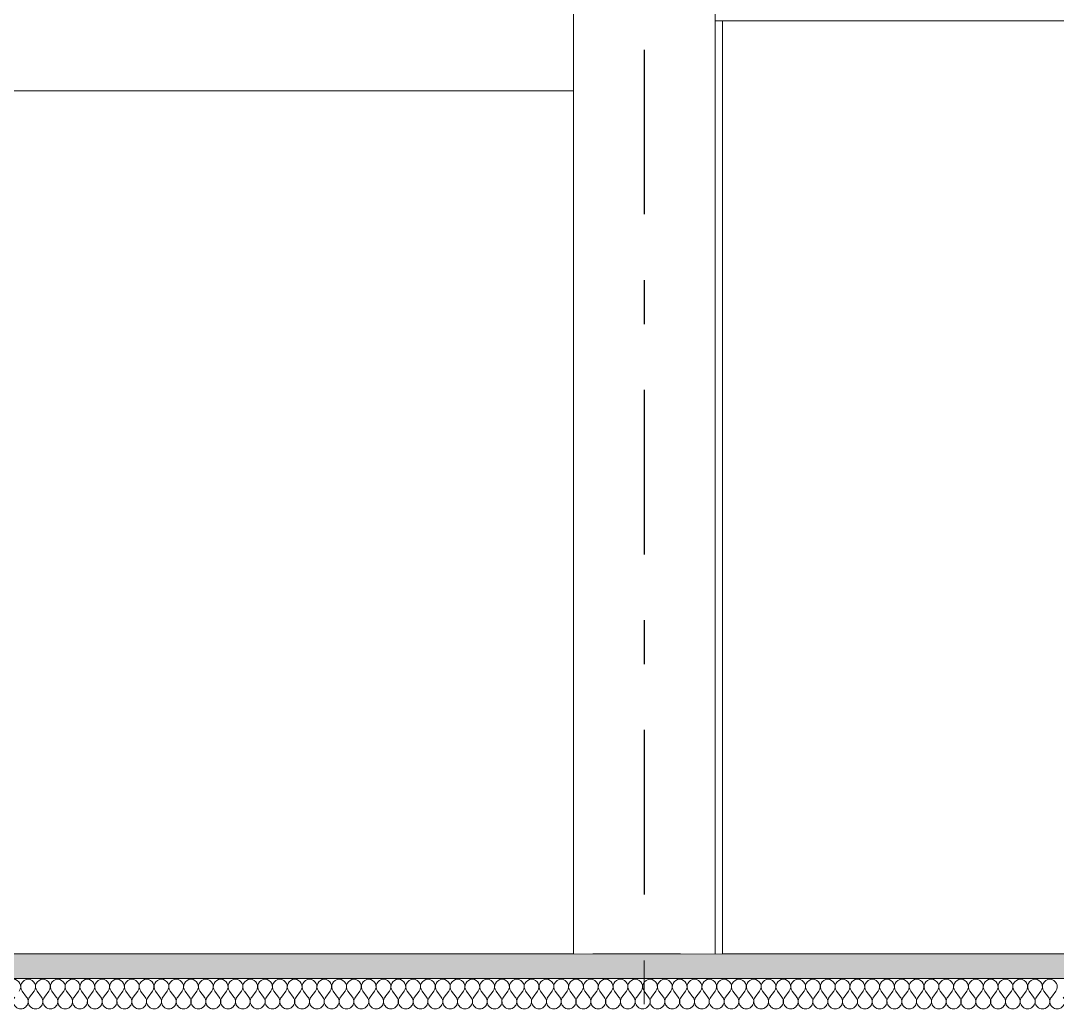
# Model space of a CAD drawing. Header units: millimetres. Extents: x -48147 to 1468943, y -496296 to 18123.
# Drawn here: x 1401317 to 1404650, y -491474 to -488296 of the extents above; entities that cross this region are included whole.
import ezdxf
from ezdxf.enums import TextEntityAlignment as Align

# ---------------------------------------------------------------- set-up
doc = ezdxf.new("R2010")
doc.units = ezdxf.units.MM
doc.header["$MEASUREMENT"] = 0
for name, pattern in [('Dashed', [2822.222233, 1411.111116, -1411.111116]), ('Double Dashed', [1093.611073, 529.166651, -211.666656, 141.111112, -211.666656]), ('Wipeout_Contour', [1000, 0, -1000])]:
    doc.linetypes.add(name, pattern=pattern)
for name, color, linetype, lineweight, true_color in [('0_Pen_No__105', 7, 'Continuous', 15, 0xa6a6a6), ('New_A-15-MG_Structural_Grid_Phase_2_Pen_No__222', 7, 'Continuous', 13, 0x65af33), ('New_A-20-M_Floor_Slab_Pen_No__107', 7, 'Continuous', 15, 0xa6a6a6), ('New_A-20-M_Floor_Slab_Pen_No__109', 7, 'Continuous', 15, 0xa6a6a6), ('New_A-20-M_Floor_Slab_Pen_No__162', 7, 'Continuous', 0, 0xe47200)]:
    doc.layers.add(name, color=color, linetype=linetype, lineweight=lineweight, true_color=true_color)
for name, color, linetype in [('A-25-M_Wall_Int', 7, 'Continuous'), ('New_A-15-MG_Structural_Grid_Phase_2', 7, 'Continuous'), ('New_A-20-M_Floor_Slab', 7, 'Continuous'), ('New_A-25-M_Wall_Int', 7, 'Continuous'), ('S-280-M_COLUMN.IFC Import', 7, 'Continuous')]:
    doc.layers.add(name, color=color, linetype=linetype)
for name, color, linetype, lineweight in [('A-25-M_Wall_Int_Pen_No__87', 8, 'Continuous', 20), ('New_A-20-M_Floor_Slab_Pen_No__1', 7, 'Continuous', 13), ('New_A-25-M_Wall_Int_Pen_No__87', 8, 'Continuous', 20), ('S-280-M_COLUMN.IFC Import_Pen_No__88', 8, 'Continuous', 20)]:
    doc.layers.add(name, color=color, linetype=linetype, lineweight=lineweight)
doc.styles.add('GENERATED_STYLE_2', font='')
doc.styles.get('GENERATED_STYLE_2').set_extended_font_data('Swis721 BT')

# ---------------------------------------------------------------- blocks, each defined once
blk = doc.blocks.new('Section Elem_220_1', base_point=(1411454.5, -491295.5))
at = {"color": 254, "linetype": 'Wipeout_Contour', "lineweight": 0, "ltscale": 42978952.55593494}
blk.add_wipeout([(1398154, -491295.5), (1398284.3, -491295.5), (1398280.7, -491295.3), (1398277.2, -491294.6), (1398273.8, -491293.4), (1398270.5, -491291.8), (1398267.5, -491289.8), (1398264.8, -491287.5), (1398262.5, -491284.8), (1398260.5, -491281.8), (1398258.9, -491278.5), (1398257.7, -491275.1), (1398257, -491271.6), (1398256.8, -491268), (1398257, -491264.4), (1398257.7, -491260.9), (1398258.9, -491257.5), (1398260.5, -491254.3), (1398262.5, -491251.3), (1398264.8, -491248.6), (1398267.5, -491246.2), (1398270.5, -491244.2), (1398273.8, -491242.6), (1398277.2, -491241.5), (1398280.7, -491240.8), (1398284.3, -491240.5), (1398236.8, -491240.5), (1398236.8, -490590.5), (1398154, -490567.5)], dxfattribs=at).dxf.layer = 'New_A-25-M_Wall_Int'
at = {"color": 254, "linetype": 'Wipeout_Contour', "lineweight": 0, "ltscale": 90448647.16741201}
blk.add_wipeout([(1398154, -490552.1), (1398236.8, -490575.2), (1398236.8, -490310.5), (1398237.2, -490310.5), (1398244.4, -490220.5), (1398420.1, -490220.5), (1398420.1, -490290.5), (1398436.9, -490290.5), (1398656.8, -490229.3), (1398659.2, -490244), (1398492, -490290.5), (1398649.3, -490290.5), (1398649.3, -490310.5), (1398672.2, -490310.5), (1398672.2, -490370.5), (1398882.2, -490370.5), (1398882.2, -490335.5), (1399082.2, -490250.5), (1399102.2, -490250.5), (1399322.2, -490275.5), (1399322.2, -490333.4), (1399412.1, -490314.3), (1399415.2, -490329), (1399322.2, -490348.8), (1399322.2, -490525.2), (1399632.1, -490459.3), (1399635.2, -490474), (1399322.2, -490540.5), (1399322.2, -491025.2), (1399632.1, -490959.3), (1399635.2, -490974), (1399322.2, -491040.5), (1399322.2, -491240.5), (1399274.7, -491240.5), (1399278.3, -491240.8), (1399281.8, -491241.5), (1399285.2, -491242.6), (1399288.4, -491244.2), (1399291.4, -491246.2), (1399294.1, -491248.6), (1399296.5, -491251.3), (1399298.5, -491254.3), (1399300.1, -491257.5), (1399301.3, -491260.9), (1399302, -491264.4), (1399302.2, -491268), (1399302, -491271.6), (1399301.3, -491275.1), (1399300.1, -491278.5), (1399298.5, -491281.8), (1399296.5, -491284.8), (1399294.1, -491287.5), (1399291.4, -491289.8), (1399288.4, -491291.8), (1399285.2, -491293.4), (1399281.8, -491294.6), (1399278.3, -491295.3), (1399274.7, -491295.5), (1403094.8, -491295.5), (1403094.8, -488520.8), (1398154, -488520.8)], dxfattribs=at).dxf.layer = 'New_A-25-M_Wall_Int'
at = {"color": 254, "linetype": 'Wipeout_Contour', "lineweight": 0, "ltscale": 74111727.00626607}
blk.add_wipeout([(1398284.3, -491240.5), (1398287.9, -491240.8), (1398291.4, -491241.5), (1398294.8, -491242.6), (1398298, -491244.2), (1398301, -491246.2), (1398303.7, -491248.6), (1398306.1, -491251.3), (1398308.1, -491254.3), (1398309.7, -491257.5), (1398310.8, -491260.9), (1398311.5, -491264.4), (1398311.8, -491268), (1398311.5, -491271.6), (1398310.8, -491275.1), (1398309.7, -491278.5), (1398308.1, -491281.8), (1398306.1, -491284.8), (1398303.7, -491287.5), (1398301, -491289.8), (1398298, -491291.8), (1398294.8, -491293.4), (1398291.4, -491294.6), (1398287.9, -491295.3), (1398284.3, -491295.5), (1398624.7, -491295.5), (1398621.1, -491295.3), (1398617.6, -491294.6), (1398614.2, -491293.4), (1398610.9, -491291.8), (1398608, -491289.8), (1398605.3, -491287.5), (1398602.9, -491284.8), (1398600.9, -491281.8), (1398599.3, -491278.5), (1398598.1, -491275.1), (1398597.4, -491271.6), (1398597.2, -491268), (1398597.4, -491264.4), (1398598.1, -491260.9), (1398599.3, -491257.5), (1398600.9, -491254.3), (1398602.9, -491251.3), (1398605.3, -491248.6), (1398608, -491246.2), (1398610.9, -491244.2), (1398614.2, -491242.6), (1398617.6, -491241.5), (1398621.1, -491240.8), (1398624.7, -491240.5)], dxfattribs=at).dxf.layer = 'New_A-25-M_Wall_Int'
at = {"color": 254, "linetype": 'Wipeout_Contour', "lineweight": 0, "ltscale": 74121997.19539784}
blk.add_wipeout([(1398719.7, -491240.5), (1398624.7, -491240.5), (1398628.3, -491240.8), (1398631.8, -491241.5), (1398635.2, -491242.6), (1398638.4, -491244.2), (1398641.4, -491246.2), (1398644.1, -491248.6), (1398646.5, -491251.3), (1398648.5, -491254.3), (1398650.1, -491257.5), (1398651.3, -491260.9), (1398652, -491264.4), (1398652.2, -491268), (1398652, -491271.6), (1398651.3, -491275.1), (1398650.1, -491278.5), (1398648.5, -491281.8), (1398646.5, -491284.8), (1398644.1, -491287.5), (1398641.4, -491289.8), (1398638.4, -491291.8), (1398635.2, -491293.4), (1398631.8, -491294.6), (1398628.3, -491295.3), (1398624.7, -491295.5), (1398719.7, -491295.5), (1398716.1, -491295.3), (1398712.6, -491294.6), (1398709.2, -491293.4), (1398705.9, -491291.8), (1398703, -491289.8), (1398700.3, -491287.5), (1398697.9, -491284.8), (1398695.9, -491281.8), (1398694.3, -491278.5), (1398693.1, -491275.1), (1398692.4, -491271.6), (1398692.2, -491268), (1398692.4, -491264.4), (1398693.1, -491260.9), (1398694.3, -491257.5), (1398695.9, -491254.3), (1398697.9, -491251.3), (1398700.3, -491248.6), (1398703, -491246.2), (1398705.9, -491244.2), (1398709.2, -491242.6), (1398712.6, -491241.5), (1398716.1, -491240.8)], dxfattribs=at).dxf.layer = 'New_A-25-M_Wall_Int'
at = {"color": 254, "linetype": 'Wipeout_Contour', "lineweight": 0, "ltscale": 74137329.28109609}
blk.add_wipeout([(1398719.7, -491295.5), (1399274.7, -491295.5), (1399271.1, -491295.3), (1399267.6, -491294.6), (1399264.2, -491293.4), (1399260.9, -491291.8), (1399258, -491289.8), (1399255.3, -491287.5), (1399252.9, -491284.8), (1399250.9, -491281.8), (1399249.3, -491278.5), (1399248.1, -491275.1), (1399247.4, -491271.6), (1399247.2, -491268), (1399247.4, -491264.4), (1399248.1, -491260.9), (1399249.3, -491257.5), (1399250.9, -491254.3), (1399252.9, -491251.3), (1399255.3, -491248.6), (1399258, -491246.2), (1399260.9, -491244.2), (1399264.2, -491242.6), (1399267.6, -491241.5), (1399271.1, -491240.8), (1399274.7, -491240.5), (1398719.7, -491240.5), (1398723.3, -491240.8), (1398726.8, -491241.5), (1398730.2, -491242.6), (1398733.4, -491244.2), (1398736.4, -491246.2), (1398739.1, -491248.6), (1398741.5, -491251.3), (1398743.5, -491254.3), (1398745.1, -491257.5), (1398746.3, -491260.9), (1398747, -491264.4), (1398747.2, -491268), (1398747, -491271.6), (1398746.3, -491275.1), (1398745.1, -491278.5), (1398743.5, -491281.8), (1398741.5, -491284.8), (1398739.1, -491287.5), (1398736.4, -491289.8), (1398733.4, -491291.8), (1398730.2, -491293.4), (1398726.8, -491294.6), (1398723.3, -491295.3)], dxfattribs=at).dxf.layer = 'New_A-25-M_Wall_Int'
blk = doc.blocks.new('*X445', base_point=(1411454.5, -491295.5))
at = {"layer": 'New_A-20-M_Floor_Slab_Pen_No__107', "linetype": 'Continuous'}
for p, q in [((1401335.9, -491434.5), (1401321.6, -491415.5)), ((1401345.4, -491434.5), (1401359.7, -491415.5)), ((1401383.5, -491434.5), (1401369.2, -491415.5)), ((1401393, -491434.5), (1401407.3, -491415.5)), ((1401431.1, -491434.5), (1401416.8, -491415.5)), ((1401440.6, -491434.5), (1401454.9, -491415.5)), ((1401478.7, -491434.5), (1401464.4, -491415.5)), ((1401488.2, -491434.5), (1401502.5, -491415.5)), ((1401526.3, -491434.5), (1401512.1, -491415.5)), ((1401535.9, -491434.5), (1401550.1, -491415.5)), ((1401574, -491434.5), (1401559.7, -491415.5)), ((1401583.5, -491434.5), (1401597.8, -491415.5)), ((1401621.6, -491434.5), (1401607.3, -491415.5)), ((1401631.1, -491434.5), (1401645.4, -491415.5)), ((1401669.2, -491434.5), (1401654.9, -491415.5)), ((1401678.7, -491434.5), (1401693, -491415.5)), ((1401716.8, -491434.5), (1401702.5, -491415.5)), ((1401726.3, -491434.5), (1401740.6, -491415.5)), ((1401764.4, -491434.5), (1401750.1, -491415.5)), ((1401774, -491434.5), (1401788.2, -491415.5)), ((1401812.1, -491434.5), (1401797.8, -491415.5)), ((1401821.6, -491434.5), (1401835.9, -491415.5)), ((1401859.7, -491434.5), (1401845.4, -491415.5)), ((1401869.2, -491434.5), (1401883.5, -491415.5)), ((1401907.3, -491434.5), (1401893, -491415.5)), ((1401916.8, -491434.5), (1401931.1, -491415.5)), ((1401954.9, -491434.5), (1401940.6, -491415.5)), ((1401964.4, -491434.5), (1401978.7, -491415.5)), ((1402002.5, -491434.5), (1401988.2, -491415.5)), ((1402012.1, -491434.5), (1402026.3, -491415.5)), ((1402050.1, -491434.5), (1402035.9, -491415.5)), ((1402059.7, -491434.5), (1402074, -491415.5)), ((1402097.8, -491434.5), (1402083.5, -491415.5)), ((1402107.3, -491434.5), (1402121.6, -491415.5)), ((1402145.4, -491434.5), (1402131.1, -491415.5)), ((1402154.9, -491434.5), (1402169.2, -491415.5)), ((1402193, -491434.5), (1402178.7, -491415.5)), ((1402202.5, -491434.5), (1402216.8, -491415.5)), ((1402240.6, -491434.5), (1402226.3, -491415.5)), ((1402250.1, -491434.5), (1402264.4, -491415.5)), ((1402288.2, -491434.5), (1402274, -491415.5)), ((1402297.8, -491434.5), (1402312.1, -491415.5)), ((1402335.9, -491434.5), (1402321.6, -491415.5)), ((1402345.4, -491434.5), (1402359.7, -491415.5)), ((1402383.5, -491434.5), (1402369.2, -491415.5)), ((1402393, -491434.5), (1402407.3, -491415.5)), ((1402431.1, -491434.5), (1402416.8, -491415.5)), ((1402440.6, -491434.5), (1402454.9, -491415.5)), ((1402478.7, -491434.5), (1402464.4, -491415.5)), ((1402488.2, -491434.5), (1402502.5, -491415.5)), ((1402526.3, -491434.5), (1402512.1, -491415.5)), ((1402535.9, -491434.5), (1402550.1, -491415.5)), ((1402574, -491434.5), (1402559.7, -491415.5)), ((1402583.5, -491434.5), (1402597.8, -491415.5)), ((1402621.6, -491434.5), (1402607.3, -491415.5)), ((1402631.1, -491434.5), (1402645.4, -491415.5)), ((1402669.2, -491434.5), (1402654.9, -491415.5)), ((1402678.7, -491434.5), (1402693, -491415.5)), ((1402716.8, -491434.5), (1402702.5, -491415.5)), ((1402726.3, -491434.5), (1402740.6, -491415.5)), ((1402764.4, -491434.5), (1402750.1, -491415.5)), ((1402774, -491434.5), (1402788.2, -491415.5)), ((1402812.1, -491434.5), (1402797.8, -491415.5)), ((1402821.6, -491434.5), (1402835.9, -491415.5)), ((1402859.7, -491434.5), (1402845.4, -491415.5)), ((1402869.2, -491434.5), (1402883.5, -491415.5)), ((1402907.3, -491434.5), (1402893, -491415.5)), ((1402916.8, -491434.5), (1402931.1, -491415.5)), ((1402954.9, -491434.5), (1402940.6, -491415.5)), ((1402964.4, -491434.5), (1402978.7, -491415.5)), ((1403002.5, -491434.5), (1402988.2, -491415.5)), ((1403012.1, -491434.5), (1403026.3, -491415.5)), ((1403050.1, -491434.5), (1403035.9, -491415.5)), ((1403059.7, -491434.5), (1403074, -491415.5)), ((1403097.8, -491434.5), (1403083.5, -491415.5)), ((1403107.3, -491434.5), (1403121.6, -491415.5)), ((1403145.4, -491434.5), (1403131.1, -491415.5)), ((1403154.9, -491434.5), (1403169.2, -491415.5)), ((1403193, -491434.5), (1403178.7, -491415.5)), ((1403202.5, -491434.5), (1403216.8, -491415.5)), ((1403240.6, -491434.5), (1403226.3, -491415.5)), ((1403250.1, -491434.5), (1403264.4, -491415.5)), ((1403288.2, -491434.5), (1403274, -491415.5)), ((1403297.8, -491434.5), (1403312.1, -491415.5)), ((1403335.9, -491434.5), (1403321.6, -491415.5)), ((1403345.4, -491434.5), (1403359.7, -491415.5)), ((1403383.5, -491434.5), (1403369.2, -491415.5)), ((1403393, -491434.5), (1403407.3, -491415.5)), ((1403431.1, -491434.5), (1403416.8, -491415.5)), ((1403440.6, -491434.5), (1403454.9, -491415.5)), ((1403478.7, -491434.5), (1403464.4, -491415.5)), ((1403488.2, -491434.5), (1403502.5, -491415.5)), ((1403526.3, -491434.5), (1403512.1, -491415.5)), ((1403535.9, -491434.5), (1403550.1, -491415.5)), ((1403574, -491434.5), (1403559.7, -491415.5)), ((1403583.5, -491434.5), (1403597.8, -491415.5)), ((1403621.6, -491434.5), (1403607.3, -491415.5)), ((1403631.1, -491434.5), (1403645.4, -491415.5)), ((1403669.2, -491434.5), (1403654.9, -491415.5)), ((1403678.7, -491434.5), (1403693, -491415.5)), ((1403716.8, -491434.5), (1403702.5, -491415.5)), ((1403726.3, -491434.5), (1403740.6, -491415.5)), ((1403764.4, -491434.5), (1403750.1, -491415.5)), ((1403774, -491434.5), (1403788.2, -491415.5)), ((1403812.1, -491434.5), (1403797.8, -491415.5)), ((1403821.6, -491434.5), (1403835.9, -491415.5)), ((1403859.7, -491434.5), (1403845.4, -491415.5)), ((1403869.2, -491434.5), (1403883.5, -491415.5)), ((1403907.3, -491434.5), (1403893, -491415.5)), ((1403916.8, -491434.5), (1403931.1, -491415.5)), ((1403954.9, -491434.5), (1403940.6, -491415.5)), ((1403964.4, -491434.5), (1403978.7, -491415.5)), ((1404002.5, -491434.5), (1403988.2, -491415.5)), ((1404012.1, -491434.5), (1404026.3, -491415.5)), ((1404050.1, -491434.5), (1404035.9, -491415.5)), ((1404059.7, -491434.5), (1404074, -491415.5)), ((1404097.8, -491434.5), (1404083.5, -491415.5)), ((1404107.3, -491434.5), (1404121.6, -491415.5)), ((1404145.4, -491434.5), (1404131.1, -491415.5)), ((1404154.9, -491434.5), (1404169.2, -491415.5)), ((1404193, -491434.5), (1404178.7, -491415.5)), ((1404202.5, -491434.5), (1404216.8, -491415.5)), ((1404240.6, -491434.5), (1404226.3, -491415.5)), ((1404250.1, -491434.5), (1404264.4, -491415.5)), ((1404288.2, -491434.5), (1404274, -491415.5)), ((1404297.8, -491434.5), (1404312.1, -491415.5)), ((1404335.9, -491434.5), (1404321.6, -491415.5)), ((1404345.4, -491434.5), (1404359.7, -491415.5)), ((1404383.5, -491434.5), (1404369.2, -491415.5)), ((1404393, -491434.5), (1404407.3, -491415.5)), ((1404431.1, -491434.5), (1404416.8, -491415.5)), ((1404440.6, -491434.5), (1404454.9, -491415.5)), ((1404478.7, -491434.5), (1404464.4, -491415.5)), ((1404488.2, -491434.5), (1404502.5, -491415.5)), ((1404526.3, -491434.5), (1404512.1, -491415.5)), ((1404535.9, -491434.5), (1404550.1, -491415.5)), ((1404574, -491434.5), (1404559.7, -491415.5)), ((1404583.5, -491434.5), (1404597.8, -491415.5)), ((1404621.6, -491434.5), (1404607.3, -491415.5)), ((1404631.1, -491434.5), (1404645.4, -491415.5))]:
    blk.add_line(p, q, dxfattribs=at)
for centre, start, end in [((1401293, -491401.2), 323.1301, 90), ((1401340.6, -491401.2), 90, 216.8699), ((1401340.6, -491401.2), 323.1301, 90), ((1401388.2, -491401.2), 90, 216.8699), ((1401388.2, -491401.2), 323.1301, 90), ((1401435.9, -491401.2), 90, 216.8699), ((1401435.9, -491401.2), 323.1301, 90), ((1401483.5, -491401.2), 90, 216.8699), ((1401483.5, -491401.2), 323.1301, 90), ((1401531.1, -491401.2), 90, 216.8699), ((1401531.1, -491401.2), 323.1301, 90), ((1401578.7, -491401.2), 90, 216.8699), ((1401578.7, -491401.2), 323.1301, 90), ((1401626.3, -491401.2), 90, 216.8699), ((1401626.3, -491401.2), 323.1301, 90), ((1401674, -491401.2), 90, 216.8699), ((1401674, -491401.2), 323.1301, 90), ((1401721.6, -491401.2), 90, 216.8699), ((1401721.6, -491401.2), 323.1301, 90), ((1401769.2, -491401.2), 90, 216.8699), ((1401769.2, -491401.2), 323.1301, 90), ((1401816.8, -491401.2), 90, 216.8699), ((1401816.8, -491401.2), 323.1301, 90), ((1401864.4, -491401.2), 90, 216.8699), ((1401864.4, -491401.2), 323.1301, 90), ((1401912.1, -491401.2), 90, 216.8699), ((1401912.1, -491401.2), 323.1301, 90), ((1401959.7, -491401.2), 90, 216.8699), ((1401959.7, -491401.2), 323.1301, 90), ((1402007.3, -491401.2), 90, 216.8699), ((1402007.3, -491401.2), 323.1301, 90), ((1402054.9, -491401.2), 90, 216.8699), ((1402054.9, -491401.2), 323.1301, 90), ((1402102.5, -491401.2), 90, 216.8699), ((1402102.5, -491401.2), 323.1301, 90), ((1402150.1, -491401.2), 90, 216.8699), ((1402150.1, -491401.2), 323.1301, 90), ((1402197.8, -491401.2), 90, 216.8699), ((1402197.8, -491401.2), 323.1301, 90), ((1402245.4, -491401.2), 90, 216.8699), ((1402245.4, -491401.2), 323.1301, 90), ((1402293, -491401.2), 90, 216.8699), ((1402293, -491401.2), 323.1301, 90), ((1402340.6, -491401.2), 90, 216.8699), ((1402340.6, -491401.2), 323.1301, 90), ((1402388.2, -491401.2), 90, 216.8699), ((1402388.2, -491401.2), 323.1301, 90), ((1402435.9, -491401.2), 90, 216.8699), ((1402435.9, -491401.2), 323.1301, 90), ((1402483.5, -491401.2), 90, 216.8699), ((1402483.5, -491401.2), 323.1301, 90), ((1402531.1, -491401.2), 90, 216.8699), ((1402531.1, -491401.2), 323.1301, 90), ((1402578.7, -491401.2), 90, 216.8699), ((1402578.7, -491401.2), 323.1301, 90), ((1402626.3, -491401.2), 90, 216.8699), ((1402626.3, -491401.2), 323.1301, 90), ((1402674, -491401.2), 90, 216.8699), ((1402674, -491401.2), 323.1301, 90), ((1402721.6, -491401.2), 90, 216.8699), ((1402721.6, -491401.2), 323.1301, 90), ((1402769.2, -491401.2), 90, 216.8699), ((1402769.2, -491401.2), 323.1301, 90), ((1402816.8, -491401.2), 90, 216.8699), ((1402816.8, -491401.2), 323.1301, 90), ((1402864.4, -491401.2), 90, 216.8699), ((1402864.4, -491401.2), 323.1301, 90), ((1402912.1, -491401.2), 90, 216.8699), ((1402912.1, -491401.2), 323.1301, 90), ((1402959.7, -491401.2), 90, 216.8699), ((1402959.7, -491401.2), 323.1301, 90), ((1403007.3, -491401.2), 90, 216.8699), ((1403007.3, -491401.2), 323.1301, 90), ((1403054.9, -491401.2), 90, 216.8699), ((1403054.9, -491401.2), 323.1301, 90), ((1403102.5, -491401.2), 90, 216.8699), ((1403102.5, -491401.2), 323.1301, 90), ((1403150.1, -491401.2), 90, 216.8699), ((1403150.1, -491401.2), 323.1301, 90), ((1403197.8, -491401.2), 90, 216.8699), ((1403197.8, -491401.2), 323.1301, 90), ((1403245.4, -491401.2), 90, 216.8699), ((1403245.4, -491401.2), 323.1301, 90), ((1403293, -491401.2), 90, 216.8699), ((1403293, -491401.2), 323.1301, 90), ((1403340.6, -491401.2), 90, 216.8699), ((1403340.6, -491401.2), 323.1301, 90), ((1403388.2, -491401.2), 90, 216.8699), ((1403388.2, -491401.2), 323.1301, 90), ((1403435.9, -491401.2), 90, 216.8699), ((1403435.9, -491401.2), 323.1301, 90), ((1403483.5, -491401.2), 90, 216.8699), ((1403483.5, -491401.2), 323.1301, 90), ((1403531.1, -491401.2), 90, 216.8699), ((1403531.1, -491401.2), 323.1301, 90), ((1403578.7, -491401.2), 90, 216.8699), ((1403578.7, -491401.2), 323.1301, 90), ((1403626.3, -491401.2), 90, 216.8699), ((1403626.3, -491401.2), 323.1301, 90), ((1403674, -491401.2), 90, 216.8699), ((1403674, -491401.2), 323.1301, 90), ((1403721.6, -491401.2), 90, 216.8699), ((1403721.6, -491401.2), 323.1301, 90), ((1403769.2, -491401.2), 90, 216.8699), ((1403769.2, -491401.2), 323.1301, 90), ((1403816.8, -491401.2), 90, 216.8699), ((1403816.8, -491401.2), 323.1301, 90), ((1403864.4, -491401.2), 90, 216.8699), ((1403864.4, -491401.2), 323.1301, 90), ((1403912.1, -491401.2), 90, 216.8699), ((1403912.1, -491401.2), 323.1301, 90), ((1403959.7, -491401.2), 90, 216.8699), ((1403959.7, -491401.2), 323.1301, 90), ((1404007.3, -491401.2), 90, 216.8699), ((1404007.3, -491401.2), 323.1301, 90), ((1404054.9, -491401.2), 90, 216.8699), ((1404054.9, -491401.2), 323.1301, 90), ((1404102.5, -491401.2), 90, 216.8699), ((1404102.5, -491401.2), 323.1301, 90), ((1404150.1, -491401.2), 90, 216.8699), ((1404150.1, -491401.2), 323.1301, 90), ((1404197.8, -491401.2), 90, 216.8699), ((1404197.8, -491401.2), 323.1301, 90), ((1404245.4, -491401.2), 90, 216.8699), ((1404245.4, -491401.2), 323.1301, 90), ((1404293, -491401.2), 90, 216.8699), ((1404293, -491401.2), 323.1301, 90), ((1404340.6, -491401.2), 90, 216.8699), ((1404340.6, -491401.2), 323.1301, 90), ((1404388.2, -491401.2), 90, 216.8699), ((1404388.2, -491401.2), 323.1301, 90), ((1404435.9, -491401.2), 90, 216.8699), ((1404435.9, -491401.2), 323.1301, 90), ((1404483.5, -491401.2), 90, 216.8699), ((1404483.5, -491401.2), 323.1301, 90), ((1404531.1, -491401.2), 90, 216.8699), ((1404531.1, -491401.2), 323.1301, 90), ((1404578.7, -491401.2), 90, 216.8699), ((1404578.7, -491401.2), 323.1301, 90), ((1404626.3, -491401.2), 90, 216.8699), ((1404626.3, -491401.2), 323.1301, 90), ((1401316.8, -491448.8), 143.1301, 36.8699), ((1401364.4, -491448.8), 143.1301, 36.8699), ((1401412.1, -491448.8), 143.1301, 36.8699), ((1401459.7, -491448.8), 143.1301, 36.8699), ((1401507.3, -491448.8), 143.1301, 36.8699), ((1401554.9, -491448.8), 143.1301, 36.8699), ((1401602.5, -491448.8), 143.1301, 36.8699), ((1401650.1, -491448.8), 143.1301, 36.8699), ((1401697.8, -491448.8), 143.1301, 36.8699), ((1401745.4, -491448.8), 143.1301, 36.8699), ((1401793, -491448.8), 143.1301, 36.8699), ((1401840.6, -491448.8), 143.1301, 36.8699), ((1401888.2, -491448.8), 143.1301, 36.8699), ((1401935.9, -491448.8), 143.1301, 36.8699), ((1401983.5, -491448.8), 143.1301, 36.8699), ((1402031.1, -491448.8), 143.1301, 36.8699), ((1402078.7, -491448.8), 143.1301, 36.8699), ((1402126.3, -491448.8), 143.1301, 36.8699), ((1402174, -491448.8), 143.1301, 36.8699), ((1402221.6, -491448.8), 143.1301, 36.8699), ((1402269.2, -491448.8), 143.1301, 36.8699), ((1402316.8, -491448.8), 143.1301, 36.8699), ((1402364.4, -491448.8), 143.1301, 36.8699), ((1402412.1, -491448.8), 143.1301, 36.8699), ((1402459.7, -491448.8), 143.1301, 36.8699), ((1402507.3, -491448.8), 143.1301, 36.8699), ((1402554.9, -491448.8), 143.1301, 36.8699), ((1402602.5, -491448.8), 143.1301, 36.8699), ((1402650.1, -491448.8), 143.1301, 36.8699), ((1402697.8, -491448.8), 143.1301, 36.8699), ((1402745.4, -491448.8), 143.1301, 36.8699), ((1402793, -491448.8), 143.1301, 36.8699), ((1402840.6, -491448.8), 143.1301, 36.8699), ((1402888.2, -491448.8), 143.1301, 36.8699), ((1402935.9, -491448.8), 143.1301, 36.8699), ((1402983.5, -491448.8), 143.1301, 36.8699), ((1403031.1, -491448.8), 143.1301, 36.8699), ((1403078.7, -491448.8), 143.1301, 36.8699), ((1403126.3, -491448.8), 143.1301, 36.8699), ((1403174, -491448.8), 143.1301, 36.8699), ((1403221.6, -491448.8), 143.1301, 36.8699), ((1403269.2, -491448.8), 143.1301, 36.8699), ((1403316.8, -491448.8), 143.1301, 36.8699), ((1403364.4, -491448.8), 143.1301, 36.8699), ((1403412.1, -491448.8), 143.1301, 36.8699), ((1403459.7, -491448.8), 143.1301, 36.8699), ((1403507.3, -491448.8), 143.1301, 36.8699), ((1403554.9, -491448.8), 143.1301, 36.8699), ((1403602.5, -491448.8), 143.1301, 36.8699), ((1403650.1, -491448.8), 143.1301, 36.8699), ((1403697.8, -491448.8), 143.1301, 36.8699), ((1403745.4, -491448.8), 143.1301, 36.8699), ((1403793, -491448.8), 143.1301, 36.8699), ((1403840.6, -491448.8), 143.1301, 36.8699), ((1403888.2, -491448.8), 143.1301, 36.8699), ((1403935.9, -491448.8), 143.1301, 36.8699), ((1403983.5, -491448.8), 143.1301, 36.8699), ((1404031.1, -491448.8), 143.1301, 36.8699), ((1404078.7, -491448.8), 143.1301, 36.8699), ((1404126.3, -491448.8), 143.1301, 36.8699), ((1404174, -491448.8), 143.1301, 36.8699), ((1404221.6, -491448.8), 143.1301, 36.8699), ((1404269.2, -491448.8), 143.1301, 36.8699), ((1404316.8, -491448.8), 143.1301, 36.8699), ((1404364.4, -491448.8), 143.1301, 36.8699), ((1404412.1, -491448.8), 143.1301, 36.8699), ((1404459.7, -491448.8), 143.1301, 36.8699), ((1404507.3, -491448.8), 143.1301, 36.8699), ((1404554.9, -491448.8), 143.1301, 36.8699), ((1404602.5, -491448.8), 143.1301, 36.8699), ((1404650.1, -491448.8), 143.1301, 36.8699)]:
    blk.add_arc(centre, 23.8, start, end, dxfattribs=at)
blk = doc.blocks.new('Section Elem_424_1', base_point=(1411454.5, -491295.5))
at = {"color": 254, "linetype": 'Wipeout_Contour', "lineweight": 0, "ltscale": 5940006.648651222}
blk.add_wipeout([(1411568.8, -491295.5), (1391150.1, -491295.5), (1391150.1, -491374.5), (1411568.8, -491374.5)], dxfattribs=at).dxf.layer = 'New_A-20-M_Floor_Slab'
at = {"layer": 'New_A-20-M_Floor_Slab_Pen_No__109', "linetype": 'Continuous'}
h = blk.add_hatch(dxfattribs=at)
h.set_pattern_fill('Lightweight_Concrete_0001', color=256, style=0, pattern_type=2)
h.set_pattern_definition([(0, (1411454.5, -491295.5), (0, 779.423), [48.75, -401.25]), (0, (1411679.5, -490905.8), (0, 779.423), [48.75, -401.25]), (60, (1411454.5, -491295.5), (-675, 389.71), [48.75, -401.25]), (60, (1411904.5, -491295.5), (-675, 389.71), [48.75, -401.25]), (120, (1411503.2, -491295.5), (675, 389.71), [48.75, -401.25]), (120, (1411953.2, -491295.5), (675, 389.71), [48.75, -401.25]), (0, (1411454.48, -491220.52), (0, 150), [0, -150, 0, -225]), (45, (1411529.48, -491220.52), (-106.066, 106.066), [0, -112.5, 0, -187.5])])
h.paths.add_polyline_path([(1411568.8, -491295.5), (1391150.1, -491295.5), (1391150.1, -491374.5), (1411568.8, -491374.5)])
at = {"layer": 'New_A-20-M_Floor_Slab_Pen_No__162', "linetype": 'Continuous'}
blk.add_hatch(color=256, dxfattribs=at).paths.add_polyline_path([(1391150.1, -491374.5), (1391150.1, -491375), (1411568.8, -491375), (1411568.8, -491374.5)])
at = {"layer": 'New_A-20-M_Floor_Slab_Pen_No__1', "linetype": 'Continuous'}
blk.add_line((1411566.1, -491295.5), (1391150.1, -491295.5), dxfattribs=at)
at = {"color": 254, "linetype": 'Wipeout_Contour', "lineweight": 0, "ltscale": 5940125.775897605}
blk.add_wipeout([(1391150.1, -491375), (1391150.1, -491475), (1411568.8, -491475), (1411568.8, -491375)], dxfattribs=at).dxf.layer = 'New_A-20-M_Floor_Slab'
at = {"layer": 'New_A-20-M_Floor_Slab_Pen_No__1', "linetype": 'Continuous'}
for p, q in [((1411568.8, -491374.5), (1391150.1, -491374.5)), ((1411568.8, -491375), (1391150.1, -491375))]:
    blk.add_line(p, q, dxfattribs=at)
at = {"layer": 'New_A-20-M_Floor_Slab'}
blk.add_blockref('*X445', (1411454.5, -491295.5), dxfattribs=at)
blk = doc.blocks.new('Section Elem_508_1', base_point=(1411454.5, -491295.5))
at = {"color": 254, "linetype": 'Wipeout_Contour', "lineweight": 0, "ltscale": 5930200.537693625}
blk.add_wipeout([(1397883.2, -488520.8), (1403094.8, -488520.8), (1403094.8, -484270.5), (1397883.2, -484270.5)], dxfattribs=at).dxf.layer = 'A-25-M_Wall_Int'
at = {"layer": 'A-25-M_Wall_Int_Pen_No__87', "linetype": 'Continuous'}
blk.add_line((1398154, -488520.8), (1403094.8, -488520.8), dxfattribs=at)
blk = doc.blocks.new('Section Elem_537_1', base_point=(1411454.5, -491295.5))
at = {"color": 254, "linetype": 'Wipeout_Contour', "lineweight": 0, "ltscale": 5946248.239417957}
blk.add_wipeout([(1403559.1, -488295.5), (1403549.8, -488295.5), (1403549.8, -491295.5), (1403559.1, -491295.5)], dxfattribs=at).dxf.layer = 'A-25-M_Wall_Int'
at = {"color": 254, "linetype": 'Wipeout_Contour', "lineweight": 0, "ltscale": 5946286.26654176}
blk.add_wipeout([(1403569.9, -488295.5), (1403559.1, -488295.5), (1403559.1, -491295.5), (1403569.9, -491295.5)], dxfattribs=at).dxf.layer = 'A-25-M_Wall_Int'
at = {"color": 254, "linetype": 'Wipeout_Contour', "lineweight": 0, "ltscale": 5946313.007094364}
blk.add_wipeout([(1403573.3, -488295.5), (1403569.9, -488295.5), (1403569.9, -491295.5), (1403573.3, -491295.5)], dxfattribs=at).dxf.layer = 'A-25-M_Wall_Int'
at = {"layer": 'A-25-M_Wall_Int_Pen_No__87', "linetype": 'Continuous'}
blk.add_line((1403573.3, -491295.5), (1403573.3, -488295.5), dxfattribs=at)
blk = doc.blocks.new('Section Elem_539_1', base_point=(1411454.5, -491295.5))
at = {"layer": 'New_A-25-M_Wall_Int_Pen_No__87', "linetype": 'Continuous'}
blk.add_line((1403549.8, -488295.5), (1409759.5, -488295.5), dxfattribs=at)
blk = doc.blocks.new('Section Elem_542_1', base_point=(1411454.5, -491295.5))
at = {"color": 254, "linetype": 'Wipeout_Contour', "lineweight": 0, "ltscale": 5942814.987816697}
blk.add_wipeout([(1403322.3, -491295.5), (1403364.3, -491295.5), (1403364.3, -484270.5), (1403322.3, -484270.5)], dxfattribs=at).dxf.layer = 'S-280-M_COLUMN.IFC Import'
at = {"color": 254, "linetype": 'Wipeout_Contour', "lineweight": 0, "ltscale": 5943580.688315153}
blk.add_wipeout([(1403542.1, -491295.5), (1403549.8, -491295.5), (1403549.8, -484270.5), (1403542.1, -484270.5)], dxfattribs=at).dxf.layer = 'S-280-M_COLUMN.IFC Import'
at = {"color": 254, "linetype": 'Wipeout_Contour', "lineweight": 0, "ltscale": 5942656.351040093}
blk.add_wipeout([(1403322.3, -484270.5), (1403280.3, -484270.5), (1403280.3, -491295.5), (1403322.3, -491295.5)], dxfattribs=at).dxf.layer = 'S-280-M_COLUMN.IFC Import'
at = {"color": 254, "linetype": 'Wipeout_Contour', "lineweight": 0, "ltscale": 5942970.923847529}
blk.add_wipeout([(1403404.8, -484270.5), (1403364.3, -484270.5), (1403364.3, -491295.5), (1403404.8, -491295.5)], dxfattribs=at).dxf.layer = 'S-280-M_COLUMN.IFC Import'
at = {"color": 254, "linetype": 'Wipeout_Contour', "lineweight": 0, "ltscale": 5943537.274097184}
blk.add_wipeout([(1403542.1, -484270.5), (1403526.8, -484270.5), (1403526.8, -491295.5), (1403542.1, -491295.5)], dxfattribs=at).dxf.layer = 'S-280-M_COLUMN.IFC Import'
at = {"layer": 'S-280-M_COLUMN.IFC Import_Pen_No__88', "linetype": 'Continuous'}
blk.add_line((1403549.8, -484270.5), (1403549.8, -491295.5), dxfattribs=at)
at = {"color": 254, "linetype": 'Wipeout_Contour', "lineweight": 0, "ltscale": 5942500.415999707}
blk.add_wipeout([(1403280.3, -484270.5), (1403239.7, -484270.5), (1403239.7, -491295.5), (1403280.3, -491295.5)], dxfattribs=at).dxf.layer = 'S-280-M_COLUMN.IFC Import'
at = {"color": 254, "linetype": 'Wipeout_Contour', "lineweight": 0, "ltscale": 5943466.562206375}
blk.add_wipeout([(1403504.6, -491295.5), (1403526.8, -491295.5), (1403526.8, -484270.5), (1403504.6, -484270.5)], dxfattribs=at).dxf.layer = 'S-280-M_COLUMN.IFC Import'
at = {"color": 254, "linetype": 'Wipeout_Contour', "lineweight": 0, "ltscale": 5942352.492591302}
blk.add_wipeout([(1403239.7, -484270.5), (1403202, -484270.5), (1403202, -491295.5), (1403239.7, -491295.5)], dxfattribs=at).dxf.layer = 'S-280-M_COLUMN.IFC Import'
at = {"color": 254, "linetype": 'Wipeout_Contour', "lineweight": 0, "ltscale": 5943370.960949864}
blk.add_wipeout([(1403504.6, -484270.5), (1403476.2, -484270.5), (1403476.2, -491295.5), (1403504.6, -491295.5)], dxfattribs=at).dxf.layer = 'S-280-M_COLUMN.IFC Import'
at = {"color": 254, "linetype": 'Wipeout_Contour', "lineweight": 0, "ltscale": 5942217.617985938}
blk.add_wipeout([(1403202, -484270.5), (1403168.3, -484270.5), (1403168.3, -491295.5), (1403202, -491295.5)], dxfattribs=at).dxf.layer = 'S-280-M_COLUMN.IFC Import'
at = {"color": 254, "linetype": 'Wipeout_Contour', "lineweight": 0, "ltscale": 5943253.725959484}
blk.add_wipeout([(1403442.6, -484270.5), (1403442.6, -491295.5), (1403476.2, -491295.5), (1403476.2, -484270.5)], dxfattribs=at).dxf.layer = 'S-280-M_COLUMN.IFC Import'
at = {"color": 254, "linetype": 'Wipeout_Contour', "lineweight": 0, "ltscale": 5942100.385476375}
blk.add_wipeout([(1403139.9, -491295.5), (1403168.3, -491295.5), (1403168.3, -484270.5), (1403139.9, -484270.5)], dxfattribs=at).dxf.layer = 'S-280-M_COLUMN.IFC Import'
at = {"color": 254, "linetype": 'Wipeout_Contour', "lineweight": 0, "ltscale": 5943118.849199891}
blk.add_wipeout([(1403442.6, -484270.5), (1403404.8, -484270.5), (1403404.8, -491295.5), (1403442.6, -491295.5)], dxfattribs=at).dxf.layer = 'S-280-M_COLUMN.IFC Import'
at = {"color": 254, "linetype": 'Wipeout_Contour', "lineweight": 0, "ltscale": 5942004.786962785}
blk.add_wipeout([(1403117.7, -484270.5), (1403117.7, -491295.5), (1403139.9, -491295.5), (1403139.9, -484270.5)], dxfattribs=at).dxf.layer = 'S-280-M_COLUMN.IFC Import'
at = {"color": 254, "linetype": 'Wipeout_Contour', "lineweight": 0, "ltscale": 5941934.077535107}
blk.add_wipeout([(1403102.5, -491295.5), (1403117.7, -491295.5), (1403117.7, -484270.5), (1403102.5, -484270.5)], dxfattribs=at).dxf.layer = 'S-280-M_COLUMN.IFC Import'
at = {"color": 254, "linetype": 'Wipeout_Contour', "lineweight": 0, "ltscale": 5941890.665554949}
blk.add_wipeout([(1403094.8, -491295.5), (1403102.5, -491295.5), (1403102.5, -484270.5), (1403094.8, -484270.5)], dxfattribs=at).dxf.layer = 'S-280-M_COLUMN.IFC Import'
at = {"layer": 'S-280-M_COLUMN.IFC Import_Pen_No__88', "linetype": 'Continuous'}
blk.add_line((1403094.8, -484270.5), (1403094.8, -491295.5), dxfattribs=at)
blk = doc.blocks.new('Standard grid marker[1]_1', base_point=(1403322.1, -469890.9))
at = {"layer": 'New_A-15-MG_Structural_Grid_Phase_2_Pen_No__222', "linetype": 'Double Dashed'}
blk.add_line((1403322.1, -470890.9), (1403322.1, -494295.5), dxfattribs=at)
at = {"layer": 'New_A-15-MG_Structural_Grid_Phase_2_Pen_No__222', "style": 'GENERATED_STYLE_2'}
for tag, p in [('AC_MarkerText_1_0', (1403322.1, -469349.7)), ('AC_MarkerText_1_1', (1403322.1, -495754.3))]:
    blk.add_attdef(tag, text='', height=350, rotation=360, dxfattribs=at).set_placement(p, align=Align.MIDDLE_CENTER)
blk = doc.blocks.new('S-34 Building Section_STORY_MARKER', base_point=(1411454.5, -491295.5))
at = {"layer": '0_Pen_No__105', "linetype": 'Dashed', "ltscale": 0.2}
blk.add_line((1387916.2, -491295.5), (1445948.4, -491295.5), dxfattribs=at)

msp = doc.modelspace()

# ---------------------------------------------------------------- block references
at = {"layer": 'New_A-25-M_Wall_Int'}
msp.add_blockref('Section Elem_220_1', (1411454.5, -491295.5), dxfattribs=at)

# ---------------------------------------------------------------- next in the draw order: block references
at = {"layer": 'A-25-M_Wall_Int'}
msp.add_blockref('Section Elem_508_1', (1411454.5, -491295.5), dxfattribs=at)
at = {"layer": 'New_A-20-M_Floor_Slab'}
msp.add_blockref('Section Elem_424_1', (1411454.5, -491295.5), dxfattribs=at)

# ---------------------------------------------------------------- next in the draw order: block references
at = {"layer": 'A-25-M_Wall_Int'}
msp.add_blockref('Section Elem_537_1', (1411454.5, -491295.5), dxfattribs=at)

# ---------------------------------------------------------------- next in the draw order: block references
at = {"layer": 'New_A-25-M_Wall_Int'}
msp.add_blockref('Section Elem_539_1', (1411454.5, -491295.5), dxfattribs=at)

# ---------------------------------------------------------------- next in the draw order: block references
at = {"layer": 'S-280-M_COLUMN.IFC Import'}
msp.add_blockref('Section Elem_542_1', (1411454.5, -491295.5), dxfattribs=at)

# ---------------------------------------------------------------- next in the draw order: block references
at = {"layer": 'New_A-15-MG_Structural_Grid_Phase_2', "color": 8, "linetype": 'Continuous', "lineweight": 15}
msp.add_blockref('Standard grid marker[1]_1', (1403322.1, -469890.9), dxfattribs=at)

# ---------------------------------------------------------------- next in the draw order: block references
at = {"linetype": 'Continuous', "lineweight": 0}
msp.add_blockref('S-34 Building Section_STORY_MARKER', (1411454.5, -491295.5), dxfattribs=at)

doc.saveas('drawing.dxf')
